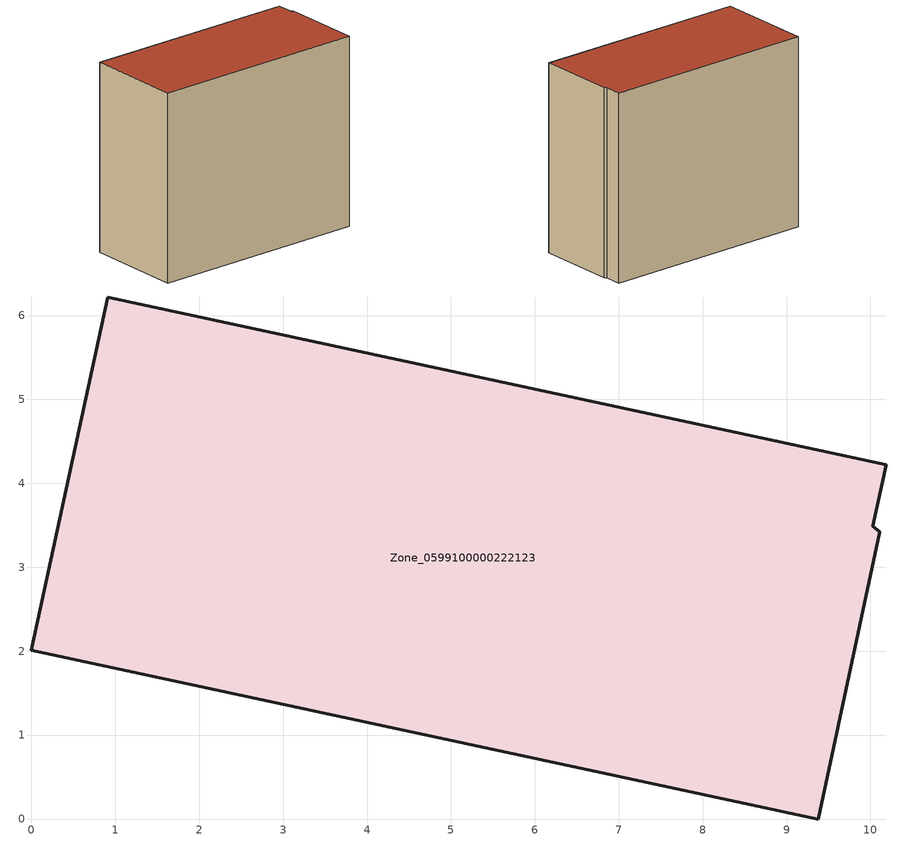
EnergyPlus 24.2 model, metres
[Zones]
Zone_0599100000222123
 floor ground (C_G): 9.38,0 0,2.01 0.91,6.22 10.19,4.22 10.03,3.49 10.11,3.42 z0
 wall outside (C_F): 0,2.01 9.38,0 10.11,3.42 10.03,3.49 10.19,4.22 0.91,6.22 0,2.01 z0:8.34
 roof outside (C_R): 10.19,4.22 0.91,6.22 0,2.01 9.38,0 10.11,3.42 10.03,3.49 z8.34
[BUILDING]
Pand.0599100000222123: North Axis=0; Terrain=City; Loads Convergence Tolerance Value=0.04; Temperature Convergence Tolerance Value=0.4; Solar Distribution=FullExterior; Maximum Number of Warmup Days=25; Minimum Number of Warmup Days=1
[Site:Location]
Rotterdam.The.Hague.AP_ZH_NLD Design_Conditions: Latitude=51.96; Longitude=4.45; Time Zone=1; Elevation=-4.5
[SITE:GROUNDTEMPERATURE:BUILDINGSURFACE]
18, 18, 18, 18, 18, 18, 18, 18, 18, 18, 18, 18
[MATERIAL] Thermal Absorptance=0.9; Solar Absorptance=0.7; Visible Absorptance=0.7
Name | Roughness | Thickness | Conductivity | Density | Specific Heat
G.TI.1975-1991 | MediumSmooth | 0.15 | 0.288461 | 540 | 1210
F.TI.1975-1991 | Rough | 0.3 | 0.230769 | 1920 | 840
R.TI.1975-1991 | MediumRough | 0.2 | 0.153846 | 1500 | 1000
[CONSTRUCTION]
C_G: G.TI.1975-1991
C_F: F.TI.1975-1991
C_R: R.TI.1975-1991
[ZONE]
Zone_0599100000222123: Type=1; Multiplier=1; Ceiling Height=Autocalculate; Volume=Autocalculate; Floor Area=autocalculate; Part of Total Floor Area=Yes
[ZONEINFILTRATION:DESIGNFLOWRATE]
Infil_Zone_0599100000222123: Zone or ZoneList or Space or SpaceList=Zone_0599100000222123; Schedule=AlwaysOn; Design Flow Rate Calculation Method=Flow/Area; Flow Rate per Floor Area=0.003; Constant Term Coefficient=1; Temperature Term Coefficient=0; Velocity Term Coefficient=0; Velocity Squared Term Coefficient=0
[HVACTEMPLATE:ZONE:IDEALLOADSAIRSYSTEM]
Zone_0599100000222123: Maximum Heating Supply Air Temperature=50; Minimum Cooling Supply Air Temperature=13; Maximum Heating Supply Air Humidity Ratio=0.0156; Minimum Cooling Supply Air Humidity Ratio=0.0077; Heating Limit=NoLimit; Cooling Limit=NoLimit; Dehumidification Control Type=ConstantSensibleHeatRatio; Cooling Sensible Heat Ratio=0.7; Dehumidification Setpoint=60; Humidification Control Type=None; Humidification Setpoint=30; Outdoor Air Method=None; Outdoor Air Flow Rate per Person=0.00944; Outdoor Air Flow Rate per Zone Floor Area=0; Outdoor Air Flow Rate per Zone=0; Demand Controlled Ventilation Type=None; Outdoor Air Economizer Type=NoEconomizer; Heat Recovery Type=None; Sensible Heat Recovery Effectiveness=0.7; Latent Heat Recovery Effectiveness=0.65
[ZONECONTROL:THERMOSTAT]
ThermostatControl_Zone_0599100000222123: Zone or ZoneList=Zone_0599100000222123; Control Type Schedule=DualSetpointControlType; Control 1=Thermostat_Zone_0599100000222123; Temperature Difference Between Cutout And Setpoint=0
[THERMOSTATSETPOINT:DUALSETPOINT]
Thermostat_Zone_0599100000222123: Heating Setpoint Temperature Schedule=HeatingSetpoint_Zone_0599100000222123; Cooling Setpoint Temperature Schedule=CoolingSetpoint_Zone_0599100000222123
[SCHEDULE:COMPACT]
HeatingSetpoint_Zone_0599100000222123: Through: 12/31, For: AllDays, Until: 24:00, 21
CoolingSetpoint_Zone_0599100000222123: Through: 12/31, For: AllDays, Until: 24:00, 24
DualSetpointControlType: Through: 12/31, For: AllDays, Until: 24:00, 4
AlwaysOn: Through: 12/31, For: AllDays, Until: 24:00, 1
